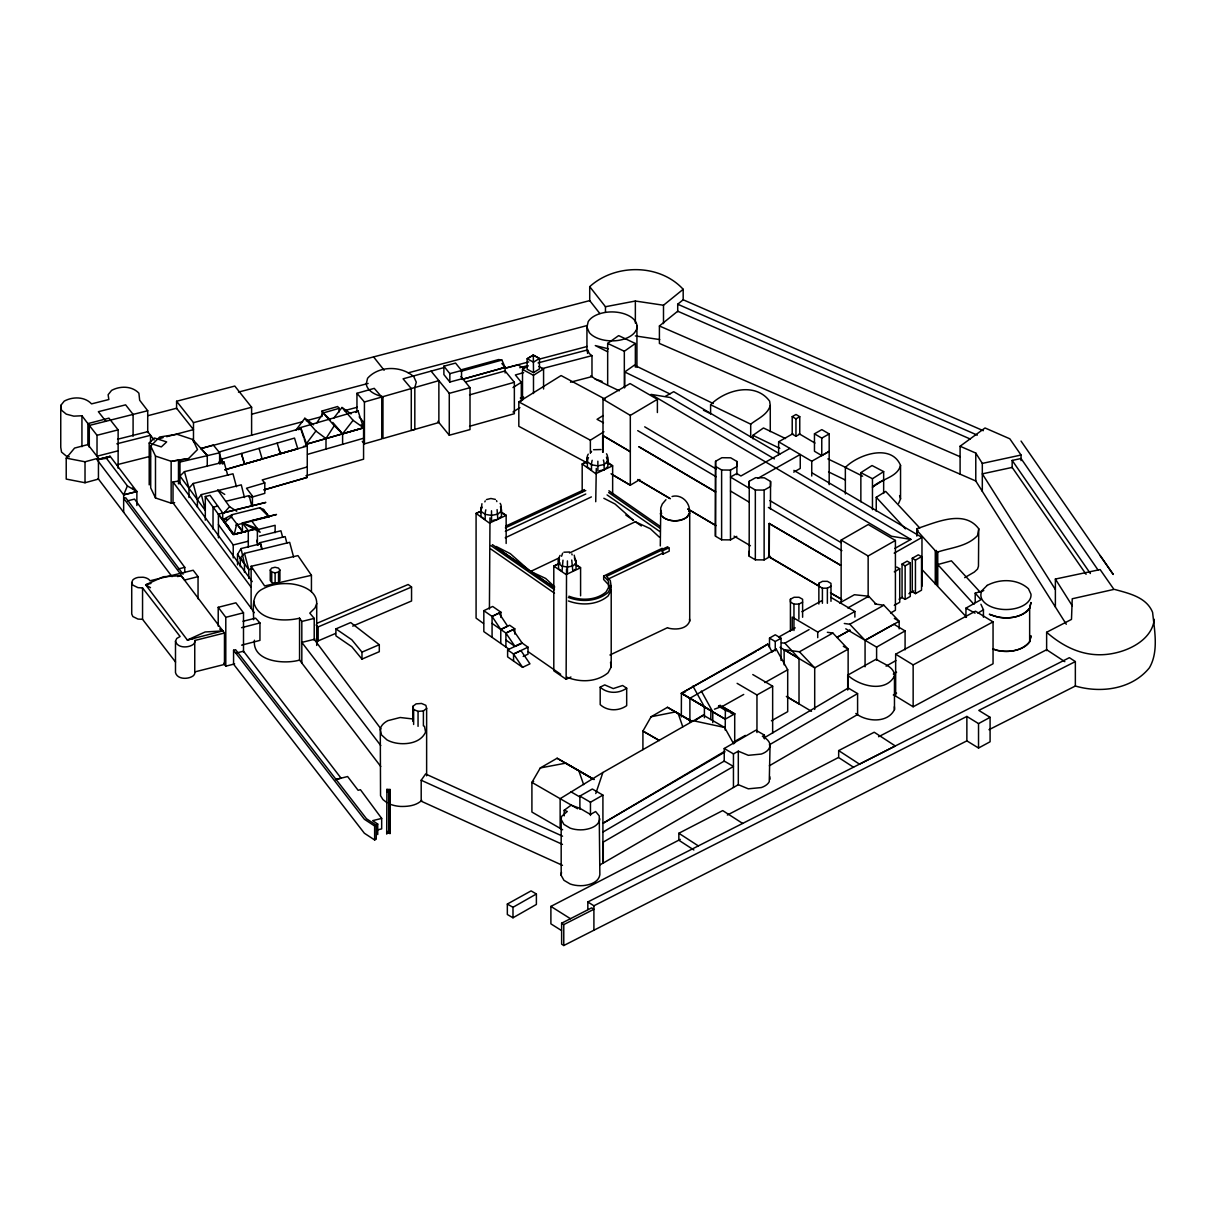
<?xml version="1.0" encoding="UTF-8"?>
<svg xmlns="http://www.w3.org/2000/svg" width="1215" height="1215" viewBox="0 0 1215 1215"><rect width="100%" height="100%" fill="white"/><g stroke="black" fill="none" stroke-linecap="round" stroke-linejoin="round"><path stroke-width="1.5" d="M725.218 730.078L725.37 710.274L720.085 707.115L714.481 709.165M749.26 481.262L749.169 486.38L755.335 490.01L764.129 490.101L770.447 486.562L770.568 481.459L764.372 477.814L755.578 477.723L749.26 481.262L749.169 556.197L755.335 559.826L764.129 559.902L770.447 556.364M749.169 556.197L749.26 551.078M736.776 536.362L730.488 539.885L721.619 539.809L715.453 536.18L715.574 461.275L721.892 457.721L730.701 457.812L736.898 461.457L736.898 474.67M715.453 536.18L715.574 461.275M736.898 461.457L736.776 466.56L730.488 470.083L721.619 469.992L715.453 466.363M389.969 791.664L390.061 789.492L386.917 789.385L386.704 791.876L388.694 790.828L389.969 791.664L389.969 833.551L388.694 832.715L388.694 790.828M389.969 833.551L390.061 789.492M978.743 528.768L977.543 535.542C967.277 546.537 951.284 547.555 937.752 551.99L935.277 550.699L917.143 530.697L918.054 530.454L916.839 528.662C935.018 522.951 964.011 508.842 978.743 528.768L978.47 566.205L977.543 569.06L974.308 572.068L964.695 577.641M566.539 569.091L566.129 679.276L570.944 677.013M660.292 545.945L660.763 507.87L662.297 503.982L665.942 499.714M574.209 555.179L576.047 563.259L572.812 565.962L567.466 567.056L561.998 566.144L558.551 563.517L559.492 559.371M720.085 707.115L720.222 705.308L718.384 706.264L720.222 705.49M562.985 560.176L561.998 571.369L558.551 568.757L558.475 558.885L560.054 555.392M388.694 832.715L386.704 833.763L386.917 831.273M480.806 512.73L481.93 503.724M564.2 810.268L571.126 805.165L579.889 808.309L590.46 814.445L595.639 811.529L599.238 815.873L599.861 874.709C598.706 882.303 589.837 884.93 583.246 885.598A19.698 11.375 0 0 1 570.184 883.988L563.927 880.283L561.178 875.377L561.178 819.518L561.482 816.526L567.284 811.468L564.2 810.268L564.2 815.857M561.178 875.377L561.482 872.37M596.292 468.428L595.73 501.719M489.994 517.863L489.417 609.095M561.603 556.227L562.621 553.205M1154.25 619.316C1152.428 637.526 1133.413 648.506 1117.193 652.516C1090.554 659.274 1067.21 650.253 1046.631 632.271L1071.493 619.392L1072.237 598.767L1114.261 589.321C1128.553 593.33 1146.383 596.93 1152.595 612.345C1154.447 630.129 1158.897 651.453 1149.42 667.764C1131.924 689.406 1100.79 693.446 1075.351 686.019L988.964 729.714M845.351 493.989L845.351 467.471C857.866 454.562 891.202 443.156 900.543 465.375C897.475 477.617 880.419 479.12 872.461 487.094L883.654 479.971M900.543 465.375L900.543 498.879L898.644 503.359M586.936 350.907L586.936 327.245L588.197 321.656A25.059 14.474 0 0 1 610.355 311.936A25.242 14.565 0 0 1 635.627 331.239M234.252 534.479L236.728 523.862L231.306 516.755L224.881 522.298L234.252 534.479L257.383 528.571L257.383 544.958M599.861 818.864C598.706 826.458 589.837 829.07 583.246 829.754A19.698 11.375 0 0 1 570.184 828.144L563.927 824.423L561.178 819.518M1029.652 608.183A24.999 14.428 0 0 1 997.758 617.099L989.329 614.258C1002.238 619.741 1020.068 619.771 1029.652 608.183L1030.973 602.564L1029.652 608.183L1029.652 641.687C1020.995 652.258 1004.835 653.336 992.701 648.916L997.758 650.602A24.999 14.428 0 0 0 1029.652 641.687L1031.003 636.083M1029.652 641.687L1030.973 636.068M253.631 619.696C253.571 609.019 250.761 594.575 262.698 588.941C271.355 584.233 281.455 582.987 291.175 583.853C301.958 585.129 316.948 590.505 316.72 603.551L316.72 645.438M254.406 640.244C252.204 661.719 284.295 664.559 299.558 660.064L380.766 766.513M194.749 671.91L224.471 664.423L224.471 633.015L194.749 640.502L194.749 671.91A9.887 5.71 0 0 1 193.064 675.965C187.976 679.489 177.329 679.58 175.492 672.594L175.492 641.186L176.737 638.482L180.093 636.508L142.55 587.923L137.978 587.65L132.845 585.144L131.721 582.577L132.784 580.011A9.75 5.635 0 0 1 138.252 577.383L143.036 577.231A9.325 5.376 0 0 1 150.007 580.785L193.185 570.245L198.045 576.639L198.045 598.813M689.269 511.454L688.373 508.705L689.71 512.821L689.71 621.032C686.84 629.324 675.646 629.978 668.341 628.125M231.26 517.62L232.126 514.674L259.782 507.718L263.366 509.389L268.955 516.785L265.28 517.013M764.432 735.121L762.367 736.32C766.635 738.431 772.026 742.912 769.262 748.182A17.663 10.191 0 0 1 761.319 754.059L748.319 755.32L738.31 751.189L733.45 753.892L724.231 748.501L755.867 730.215L764.432 735.121L764.432 738.857M770.052 745.661L769.262 781.685A17.663 10.191 0 0 1 761.319 787.563L748.319 788.824L738.31 784.693L603.278 863.03L603.278 842.086L733.45 766.452L724.231 761.061L602.716 832.199M595.775 793.562L602.883 772.497L703.318 715.164L724.611 727.466L733.693 743.884M316.72 603.551L315.004 607.971L309.795 613.135L314.214 618.405L314.214 640.259M172.029 576.669L123.657 512.305L123.657 494.854L127.393 485.924L106.464 458.328L97.079 459.665M894.468 676.041C885.431 693.309 859.172 685.959 847.706 675.145L876.304 659.153C882.379 663.846 894.696 666.428 894.468 676.041L894.468 709.545C887.816 723.457 866.492 721.923 855.816 713.478M710.593 414.057L710.593 404.747C725.401 389.757 755.32 381.768 769.627 401.163L770.264 405.582C767.47 414.816 757.674 418.689 750.703 424.172L750.703 437.203M610.522 585.569L611.206 590.11L608.123 595.942C597.264 605.116 581.271 605.799 568.377 600.954M611.206 590.11L611.206 666.913L608.123 672.73C596.823 682.268 580.056 682.648 566.843 677.15M691.198 720.935L667.46 707.297L651.103 716.759L642.917 731.081L642.917 749.625M565.522 762.974L594.15 779.544L557.123 758.236L540.311 767.941L531.912 782.384L531.912 812.06L562.636 829.769M237.548 564.869L237.548 554.389L241.01 548.572L260.815 543.697L262.06 549.134M316.568 423.245L323.22 412.948L330.419 419.934M307.577 454.349L326 449.049L326 438.509L334.262 425.736L323.22 412.948M278.539 582.486L278.539 572.022L279.906 570.048L278.478 568.073L275.03 567.268L271.644 568.104L270.262 570.063L270.262 580.542L271.735 582.501L275.122 583.306L278.539 582.486L279.906 580.512L279.906 570.048M562.469 865.338L421.195 801.186L421.195 780.243L425.599 773.985L562.56 836.178M295.777 430.307L304.844 418.264L313.561 424.81M305.907 444.295L315.915 431.006L304.844 418.264M333.624 418.309L341.992 407.481L351.059 413.905M197.407 507.111L197.407 499.669L201.356 494.596L241.284 484.861L244.473 497.558M341.992 407.481L353.079 420.329L342.6 433.816L342.6 444.295L326 449.049M69.285 456.84L66.278 456.035L61.54 452.102L60.75 447.333L60.75 405.445L64.228 401.132C72.687 396.515 84.67 396.455 91.55 403.881L108.849 399.522L108.12 394.738L111.567 390.41C120.027 385.793 131.979 385.793 138.89 393.174L139.679 400.251L147.714 410.731L147.714 432.586M118.128 468.261L118.128 429.867L108.94 418.142L87.89 423.625L87.89 444.569L98.445 458.131L98.445 479.075L85.02 482.735L66.218 479.075L66.218 458.131L74.571 448.077L89.029 444.295M218.958 462.353L221.798 459.133L241.375 453.499L244.564 464.1L241.405 453.514L294.516 438.083L297.766 448.745L224.684 469.825L307.258 445.981L301.016 428.348L218.882 452.056M188.978 497.543L188.978 488.233L193.2 483.479L232.991 473.804L236.454 486.729M223.621 513.368L229.574 506.685L217.607 489.888L224.745 494.429M258.37 544.533L260.071 542.634L285.161 536.59L286.861 543.075M240.281 566.782L240.281 558.065L244.519 553.372L289.671 542.346L293.59 556.956M174.626 502.63L171.148 503.177L155.49 497.968L150.706 487.914L150.706 446.026L159.681 437.005L177.101 434.287L192.76 439.496L207.264 455.473L207.264 466.408M173.016 461.001L188.522 458.587L197.498 449.565L192.76 439.496M227.737 475.278L224.031 462.034L184.467 471.648L179.972 476.022L205.305 510.467L201.356 494.596M149.202 443.004L154.457 438.007L166.668 441.911L161.322 446.923L149.202 443.004L149.202 484.876M222.178 463.796L224.031 462.034M493.123 520.324L497.816 519.352L501.506 516.178L501.233 507.08A10.646 8.171 -32.2 0 0 500.14 503.344M606.498 453.772A10.616 8.141 -32.3 0 1 607.606 457.493L607.849 461.336L604.128 464.525L597.902 465.861L591.492 464.813L587.377 461.776L587.134 457.933A10.616 8.338 26.5 0 1 588.273 454.152M599.466 470.767L604.128 469.765L607.849 466.575L607.849 461.336M574.968 569.395L572.812 571.202L571.733 560.024M677.712 311.739L677.712 304.221L683.179 299.771L983.3 430.702M589.715 286.649L605.465 306.727L635.354 301.031L663.496 305.238L683.179 289.291C659.578 263.609 615.215 263.503 589.715 286.649L589.715 301.335M1066.284 624.252L975.782 480.988L659.411 343.435L659.411 325.984L677.712 311.207L970.36 439.071M412.842 706.386L413.632 709.484L418.051 711.367L423.397 710.942L426.632 708.406L425.842 705.308L421.499 703.455L416.107 703.865L412.842 706.386L412.842 721.361M421.787 800.351C416.137 805.742 407.891 806.639 400.418 806.441A23.055 13.304 0 0 1 390.926 804.512M960.093 474.169L960.093 446.239L985.031 427.969L1009.817 438.797L1021.04 455.033L1021.04 460.622M355.782 412.477L358.015 410.867L363.574 427.786L342.6 433.816L334.262 425.736M298.146 429.229L300.394 427.604L358.015 410.867M624.738 387.676L624.738 371.972L634.351 365.168L713.251 403.532M619.331 390.79L607.667 385.276L607.667 343.405L618.663 335.613L635.354 343.496L635.354 367.173M624.328 387.691L624.328 351.272L635.354 343.496M752.936 438.828L752.936 435.334L763.46 427.969L785.498 438.554M602.883 772.497L560.145 798.68L560.145 828.357M695.648 720.146L703.318 715.164M860.858 501.78L860.858 472.65L872.036 465.527L883.654 471.602L883.654 493.457M872.461 509.677L872.461 478.725L883.654 471.602M771.419 720.799L787.7 711.671L787.7 669.784L776.203 649.099L689.892 698.26L689.892 721.938M772.057 651.696L776.203 649.099M512.988 387.555L521.311 382.33L515.373 374.964L523.619 372.641M512.988 411.991L519.914 407.632M533.522 372.625L539.445 368.935L539.445 358.455L533.324 355.114L527.143 358.759L527.143 369.223L533.522 372.625L533.309 355.129L527.143 358.759L533.522 362.161L539.445 358.455L533.127 355.053M533.491 393.508L533.491 375.298L543.576 368.98L538.913 366.459M681.326 716.926L681.418 693.249L767.759 644.117L772.072 651.893M757.765 650.344L767.759 644.117M522.511 400.373L522.511 369.421L528.312 365.806M587.042 462.839L518.82 426.313L518.82 401.876L561.087 375.557L605.161 399.173M603.096 415.576L597.051 419.327L603.46 422.774M590.369 453.347L590.369 440.194L603.946 431.75M876.243 511.272L876.243 497.315L885.705 491.422L919.785 528.009M977.923 613.15L983.436 609.763L980.915 604.265M612.406 474.731L630.312 485.195L630.312 415.393L657.391 399.325L630.069 383.56L603.005 399.203L603.005 452.269M639.865 479.53L630.312 485.195L611.039 473.774M763.977 737.991L848.252 688.024L857.593 693.598L857.593 714.526L769.338 765.784M724.808 751.219L602.913 823.345L724.808 752.07M769.338 744.841L857.593 693.598M769.232 523.513L840.704 565.309L769.232 523.513L769.232 557.032L819.578 586.481L768.381 556.303M769.232 557.032L769.414 523.422M533.658 781.382L531.912 782.384L577.581 808.734M841.145 602.351L841.145 540.083L868.239 524.516L895.409 540.447L895.409 610.264L890.595 612.998M841.145 540.083L868.148 555.984L895.409 540.447M769.505 647.337L769.505 638.088L775.276 634.792L781.048 638.24L781.048 660.413M902.062 564.049L907.165 561.133L910.278 562.925L910.278 596.428L905.145 599.375L902.062 597.552L902.062 564.049L905.145 565.856L905.145 599.375M905.145 565.856L910.278 562.925M579.889 809.327L579.889 796.083L590.46 802.234L602.913 795.111L602.913 863.166L599.8 864.958M893.314 674.052L896.579 672.199M507.338 904.051L512.988 907.301L536.392 893.982L536.392 904.446L512.988 917.781L507.338 914.515L507.338 904.051L531.092 890.884L536.392 893.982M893.314 694.995L896.579 693.127M792.21 416.639L796.022 414.482L799.759 416.684L799.759 434.135L795.962 436.291L792.21 434.089L792.21 416.639L795.962 418.841L795.962 436.291M795.962 418.841L799.759 416.684M792.863 433.725L778.633 441.789L811.742 461.244L829.177 451.388L821.765 455.564L814.46 451.266L814.46 433.816L821.826 429.624L829.177 433.937L829.177 484.648M579.889 796.083L592.343 789.006L602.913 795.111M844.303 623.477L849.786 624.237L865.065 640.305L876.607 647.109L905.084 630.919L893.921 624.267L865.065 640.305L845.777 628.823M886.084 666.154L895.865 660.596M912.268 558.247L918.327 554.83L921.532 556.683L921.532 590.186L915.442 593.619L912.268 591.766L912.268 558.247L915.442 560.115L915.442 593.619M915.442 560.115L921.532 556.683M769.505 638.088L775.246 641.52L781.048 638.24M789.917 448.411L740.907 475.991L736.776 473.531L730.488 477.07L749.26 488.248M814.46 433.816L821.765 438.114L829.177 433.937M757.735 478.421L800.245 454.486L800.245 468.443L793.714 472.119M894.179 553.129L921.972 537.425L921.972 586.298M894.286 571.84L899.723 568.772L899.723 602.275L894.286 605.359M899.085 599.223L902.35 597.37M908.896 593.679L913.801 590.915M965.955 617.433L965.955 608.123L980.976 599.694L975.205 593.148L983.755 590.581M665.531 396.272L673.718 391.686L779.878 454.015M894.848 548.421L910.916 539.414L793.881 470.387M778.754 637.055L795.202 627.851M839.611 603.005L854.418 594.727L868.74 596.246L876.121 604.204M712.765 722.712L712.765 711.793L681.418 693.249L756.231 651.301M781.427 642.811L784.86 643.175L809.053 629.628M847.781 607.971L868.74 596.246M784.131 664.802L784.131 649.676L799.424 651.787L832.867 633.061L848.131 649.144L848.131 688.844M720.92 707.221L743.717 694.448M764.903 682.572L787.7 669.784M737.125 683.346L756.96 694.965L772.649 686.186L772.649 733.177M685.047 692.186L681.418 693.249L725.218 719.159L734.711 713.858L734.711 742.988M733.951 741.803L745.357 735.409M849.786 624.237L883.882 605.222L899.161 621.29L899.161 628.854M836.922 637.435L850.105 630.084L836.922 637.389M801.915 611.692L821.31 600.939M792.21 630.099L792.21 617.068L817.725 632.073L854.874 611.494L854.874 617.083M1075.351 686.019L1075.351 661.583L1069.367 657.68L587.832 901.97L593.907 905.783L966.867 716.44L978.531 723.593L990.088 717.336L990.088 741.773L978.531 748.03L966.867 740.861L563.775 945.528L561.634 944.146L561.634 923.203L591.644 907.863L593.907 909.276L563.775 924.585L561.634 923.203M818.864 604.037L818.864 583.276L822.464 581.332L827.43 581.332L830.984 583.367L830.984 601.319M818.864 583.276L818.895 586.162L822.403 588.182L827.369 588.182L830.984 586.222M895.652 654.202L975.478 611.175L993.05 621.883L993.05 663.77L913.148 706.781L895.652 696.089L895.652 654.202L913.148 664.894L913.148 706.781M913.148 664.894L993.05 621.883M106.464 458.328L110.17 456.354L136.87 491.543L136.87 505.516M226.628 518.653L222.953 519.58L228.572 526.946L222.953 519.58L232.126 514.674M298.526 429.67L301.016 428.348M790.418 631.284L790.418 599.208L794.078 597.279L799.045 597.279L802.614 599.268L802.614 617.25M790.418 599.208L790.449 602.093L793.957 604.113L798.893 604.098L802.614 602.154M626.682 688.191C618.815 693.795 607.439 693.887 600.195 687.158L604.706 684.895L613.256 688.586L622.627 685.503L626.682 688.191L626.682 705.657C618.815 711.246 607.439 711.337 600.195 704.609L600.195 687.158M561.452 930.493L550.896 923.856L550.896 906.405L680.294 839.398M727.345 815.037L838.259 757.613M878.597 736.73L1046.631 649.721L1064.826 661.674M838.669 750.597L874.223 732.235L895.318 745.98L859.491 764.144L838.669 750.597L838.669 757.568L853.553 767.257M693.856 849.968L678.851 840.233L678.851 833.262L722.712 810.587L742.638 823.421M233.569 650.238L364.363 819.259L374.645 826.003L376.24 825.182L376.24 839.14L374.645 839.96L364.363 833.232L233.569 664.195L233.569 650.238L235.619 649.721L366.474 818.743L376.24 825.182M1075.351 661.583L978.804 710.41L990.088 717.336M375.025 825.395L377.728 824.074L377.728 834.553M500.899 617.433L500.899 612.193L492.683 606.467L483.828 610.674L492.075 616.415L498.94 613.119L507.612 626.181L500.777 629.476L492.075 623.401M508.948 649.144L492.075 637.359L492.075 616.415L500.899 612.193M492.075 616.43L500.777 629.476L505.911 633.061L514.78 628.823L514.78 634.063M505.911 647.033L505.911 633.061L512.988 629.689L522.116 643.008L528.009 647.185L528.009 654.171L523.194 656.449M507.612 649.888L507.612 656.875L522.602 667.339L529.953 663.83L520.946 650.617L513.565 654.034L507.612 649.888L522.116 643.008L514.993 646.38L505.911 640.047M505.227 537.789L591.386 496.92M553.129 587.164L530.651 571.43L559.356 557.807M569.486 552.992L635.354 521.751L650.314 528.738L659.32 537.121M663.01 550.608L669.176 547.676L669.176 551.17L663.01 554.101L662.114 549.97L606.543 576.335L610.294 580.557L611.206 586.632L608.123 592.449C597.264 601.638 581.271 602.306 568.377 597.461M608.244 579.023L662.494 553.281M522.116 643.008L514.993 646.395L505.911 633.061M609.945 655.006L667.582 627.654M560.236 563.031L553.797 566.084L553.797 670.802L566.129 679.276M608.821 588.212L608.305 584.461L603.673 579.525L603.673 576.031L662.16 548.33L663.01 548.937L667.825 546.72M513.565 661.006L513.565 654.034L528.009 647.185M505.668 526.125L584.369 489.584M505.349 527.857L585.767 490.526M505.349 531.35L585.767 494.019M587.255 461.624L582.182 463.978L582.182 492.014M558.809 563.775L553.797 566.084L566.129 574.573L580.588 567.754L580.588 595.806M481.125 511.09L476.083 513.398L476.083 618.116L483.494 623.492M335.917 628.884L350.695 622.551L379.293 644.709L379.293 651.696L361.979 659.107L351.788 646.729L335.917 635.855L335.917 628.884L351.788 639.758L361.979 652.121L361.979 659.107M361.979 652.121L379.293 644.709M316.143 625.026L318.148 626.925L411.551 587.027L411.551 600.985L352.73 626.105M316.143 638.984L318.148 640.882L335.446 633.501M316.872 623.341L408.194 584.491L411.551 587.027M587.255 461.958L582.182 463.978L595.73 473.683L612.649 465.816L612.649 493.867M482.097 507.156A10.601 8.141 -32.2 0 0 481.003 511.363L476.083 513.398L489.417 523.088L506.154 515.403L506.154 543.454M486.456 499.578L490.89 498.499L495.401 499.395M710.927 710.456L710.775 719.614M251.49 497.254L264.794 493.366L264.794 482.887L246.508 488.248L252.401 495.978L252.401 506.458M339.182 408.316L323.615 412.842L322.066 411.004L337.603 406.539L339.182 408.316L339.182 411.961M307.258 466.925L262.197 479.955L264.794 482.887M263.989 489.903L307.258 477.389L307.258 445.981L305.588 444.067M342.6 444.295L363.574 438.25M305.907 475.779L363.574 459.194L363.574 422.061L359.154 416.851M264.171 489.827L307.258 477.389M356.952 411.52L356.952 393.311L374.25 388.36L381.768 397.032L381.768 438.919L364.424 443.87L362.283 441.394M382.953 396.667L382.953 438.554L414.816 429.442L414.816 387.555L416.289 382.193L413.814 376.711C401.39 365.609 378.837 365.472 367.568 378.29L366.231 383.91A25.242 14.58 0 0 0 382.953 396.667L438.873 380.644L438.873 422.531L411.278 430.429L411.278 388.542L403.076 378.822L443.247 367.781M356.952 393.311L364.424 401.983L381.768 397.032M353.079 420.329L363.574 427.786L305.907 444.356L363.574 427.786L361.098 424.916M277.142 443.095L280.422 453.666L297.766 448.745M520.324 398.004L523.619 397.062M460.91 369.907L498.636 359.549L501.917 360.065L505.106 367.37L461.989 379.429L505.106 367.462L501.871 363.498M469.537 394.89L514.355 382.3L514.355 413.707L469.537 426.298M244.564 463.948L262.197 459.012L259.038 448.35M465.588 381.92L505.106 370.955L514.355 382.3M460.637 371.41L501.917 360.065M66.218 458.131L85.02 461.791L98.445 458.131M431.067 371.107L449.277 393.341L470.008 387.691L470.008 429.578L449.277 435.228L437.901 421.332M443.885 366.186L455.564 363.088L461.548 370.514L461.548 378.898L449.839 382.026L443.885 374.569L443.885 366.186L449.839 373.643L449.839 382.026M449.839 373.643L461.548 370.514M505.683 368.145L518.015 364.865L524.045 368.51M251.611 407.253L234.799 386.066L176.585 401.254L193.489 422.638L251.611 407.253L251.611 435.183L200.748 448.639M157.737 439.055L163.099 437.643M166.668 436.686L193.489 429.609L176.585 408.24L148.215 415.606M251.611 414.239L368.145 383.439M408.255 372.823L587.194 325.514M251.611 435.183L302.596 421.696M306.241 420.739L320.806 416.897M344.468 410.64L357.225 407.268M505.03 368.191L528.768 361.918M539.718 359.017L587.194 346.457M519.777 367.705L527.113 365.776M538.093 362.89L587.528 349.92L589.381 353.641L591.978 355.661L591.978 376.604L570.488 382.193M248.878 496.905L252.401 495.978M238.459 392.096L589.715 300.606L599.83 313.516M541.829 368.692L591.978 355.661M241.603 627.684L259.949 622.931L259.949 640.381L241.603 645.15M150.979 583.428L145.663 584.795L187.338 640.032L194.446 638.209M177.603 576.563L181.141 575.652L184.528 580.087L198.045 576.639M150.493 587.68L145.663 584.795L163.402 576.73L181.141 575.652L222.861 630.904L187.338 640.032L205.107 631.982L222.861 630.904L224.471 633.015M87.89 423.625L97.018 435.289L118.128 429.867M118.128 450.811L97.018 456.232L97.018 435.289M97.018 459.71L110.17 456.354L99.645 459.012M60.75 405.445L61.54 410.23L66.278 414.148L73.811 416.153L81.937 415.758L89.287 425.447L147.714 410.731M218.214 626.105L218.214 607.303L235.892 602.822L243.501 612.8L243.501 652.273M218.214 607.303L225.793 617.311L243.501 612.8M235.619 653.214L243.501 651.194L341.05 778.162L335.598 779.544M223.621 663.314L225.793 666.169L234.647 663.922M117.566 439.238L147.714 431.674M116.837 443.809L150.523 435.319L150.523 442.306M116.837 464.753L150.523 456.263M235.923 525.093L267.361 517.18M237.548 533.446L248.285 530.742L248.285 547.13M97.975 460.971L123.657 494.854L136.87 491.543L132.435 488.005M127.529 500.869L134.531 499.107L184.771 567.375L184.771 572.614M335.507 779.559L347.611 776.537L358.136 790.297L360.43 789.704L381.677 818.409L381.677 828.873L378.078 829.769M259.403 536.134L280.908 530.788L282.67 537.288M218.427 524.607L233.234 544.958L248.285 541.222M243.046 621.26L255.575 618.162L259.949 622.931M381.677 818.409L372.671 820.641L377.728 824.074M123.717 494.809L136.87 491.543L127.393 485.924M218.427 537.805L218.427 514.127L265.842 502.418L222.709 512.973L210.073 495.356L205.305 496.51L205.305 520.172M205.305 496.51L233.234 534.479L248.285 530.742L242.423 522.921L276.488 514.492L251.49 520.734L260.162 532.261L242.423 522.921L242.423 532.033M256.957 529.801L275.122 525.305L275.122 532.686M921.972 569.531L966.472 617.053M217.667 506.093L213.035 507.217L213.035 529.072M252.386 568.742L248.771 569.622L240.281 558.065M253.631 601.486C257.413 620.744 284.067 622.034 299.558 618.177L301.821 621.442L314.214 618.405M225.656 501.309L249.166 495.614L251.505 505.106M178.483 483.828L178.483 460.151L179.972 462.049L219.626 452.77L219.626 463.69M178.362 568.924L184.771 567.375M270.262 570.063L271.735 572.037L275.122 572.842L278.539 572.022M254.239 612.709L251.125 608.168L251.125 566.281L297.948 555.62L311.435 575.303L311.435 591.69M311.435 575.303L264.642 585.949L251.125 566.281M593.573 449.717L601 449.55M960.093 446.239L975.782 453.074L982.312 463.401L1021.04 455.033M1012.171 467.942L1012.171 460.424L1021.04 458.526L1098.011 569.972M1055.379 606.984L1055.379 579.054L1100.137 569.577L1113.259 588.424M563.866 552.218L569.546 551.99M651.103 716.759L675.646 711.884M540.311 767.941L565.522 763.187L593.026 778.997M150.706 446.026L155.49 456.081L171.148 461.29L188.522 458.587M251.125 608.168L173.016 502.889L173.016 481.945L178.483 481.094L252.219 581.605M672.062 496.495C680.172 494.095 688.252 500.702 689.361 508.675M303.507 446.361L307.258 445.981M501.431 367.796L505.106 367.462M222.953 519.58L226.628 519.352M175.537 662.023L142.55 619.331L137.978 619.073L132.845 616.552L131.721 613.985L131.721 582.577M608.411 348.827L595.304 345.576L607.667 351.773M874.709 603.961L883.882 605.222M827.369 632.301L832.867 633.061M731.035 713.342L734.711 713.858L721.71 706.188M635.354 335.932L659.745 339.577M910.916 539.414L891.597 536.271L651.027 394.389L670.361 397.533L774.38 458.89M692.672 720.586L724.611 727.466M413.404 719.037L400.175 717.503L387.904 720.647A22.781 13.152 0 0 0 380.28 729.197L380.538 795.688L382.953 799.591L386.947 802.705M590.855 375.708L595.304 379.095L602.078 381.373M242.423 522.921L257.383 528.571L233.234 534.479L218.427 514.127M725.37 710.274L734.711 713.858L721.68 706.325M568.954 596.201C580.876 600.893 595.882 600.529 606.027 592.024L609.08 586.587L608.305 580.967L603.673 576.031M659.411 325.984L960.093 456.719M677.712 304.221L977.285 435.122M421.195 780.243L562.469 844.395M530.651 571.43L545.641 578.431L554.632 586.815M607.667 343.405L624.328 351.272M827.886 458.906L846.536 467.851M752.936 435.334L779.817 448.335M828.554 471.906L845.351 480.031M710.593 404.747L750.703 424.172M624.738 371.972L669.981 393.964M703.5 410.26L710.198 413.51M595.304 379.095L607.667 385.276M845.351 467.471L862.665 476.189M662.646 517.058C670.467 522.526 685.609 522.89 689.71 512.821L686.961 517.241C679.063 522.268 665.486 522.663 660.292 513.672M603.855 498.287L615.003 503.982L633.577 520.445L625.831 515.038M496.176 546.477L510.3 553.676L528.889 570.139M606.574 462.657L612.649 465.816L606.634 461.518M860.858 472.65L872.461 478.725M501.157 512.745L506.154 515.403L501.734 512.183M522.511 369.421L533.491 375.298M518.82 401.876L590.369 440.194M965.955 608.123L975.022 613.15M659.305 740.482L642.917 731.081L659.305 740.512M896.731 567.041L899.723 568.772M667.46 707.297L690.348 720.662M570.837 791.755L580.011 797.04M675.646 712.172L691.608 721.437M830.938 593.133L840.689 598.828M574.649 564.276L580.588 567.754L575.971 564.565M752.784 674.553L772.649 686.186M799.181 433.785L814.961 443.05M812.546 473.182L921.972 537.425M637.723 430.626L716.121 476.72M768.381 507.445L841.889 550.653M715.696 491.862L638.771 446.664L715.468 491.923M637.723 479.5L670.391 498.697M716.121 525.579L687.872 509.024L715.468 525.427M734.088 536.149L750.414 545.748M830.452 592.798L841.889 599.511M644.709 426.83L716.243 469.005M769.9 500.61L841.448 542.816M638.771 480.168L669.769 498.469M830.984 597.416L854.874 611.494M557.123 758.236L565.522 763.187M603.005 399.203L630.312 415.393M603.005 435.517L630.312 451.691L602.655 435.517L602.655 452.269M780.03 647.291L799.014 658.545M786.348 696.408L799.014 703.925L799.014 658.454L784.86 643.175M681.418 693.249L725.218 719.159M894.331 618.42L899.161 621.29L865.065 640.305L865.065 666.777M843.316 646.274L848.131 649.144L814.703 667.855L784.131 649.676M787.35 696.97L811.483 711.307M730.488 491.027L749.26 502.205M219.642 628.975L222.861 630.904M550.896 906.405L570.488 918.737M229.574 506.685L236.712 511.226M678.851 833.262L698.352 845.913M608.912 490.769L660.11 526.308M608.639 492.515L659.927 528.13M607.075 494.93L659.927 531.608M663.01 554.101L662.114 549.97M492.409 544.639L554.526 587.756M490.875 545.565L554.48 589.7M490.875 549.058L554.48 593.178M528.1 651.68L560.677 674.279M492.075 637.359L483.828 631.618L483.828 610.674M635.354 521.751L641.353 525.943M496.176 547.312L524.424 567.025M514.78 628.823L509.632 625.224L500.777 629.476L500.777 643.434M480.806 507.506L481.003 511.348L485.18 514.355L491.559 515.418L497.816 514.112L501.506 510.938A10.601 8.323 26.5 0 0 500.383 506.792M315.915 431.006L326 438.585M259.782 507.718L268.955 516.785L263.366 509.45M799.424 651.787L814.703 667.855L814.703 709.438M876.243 497.315L905.418 528.874M980.141 592.1L951.421 560.844L937.752 564.55L973.959 604.341M207.264 455.473L200.976 448.563L213.278 444.994L219.626 452.77M332.758 422.425L341.369 432.388M460.971 376.544L470.008 387.691M373.582 356.906L384.137 370.241M105.827 421.241L98.354 411.688L125.616 404.853L133.088 414.391L133.088 436.246M218.958 462.444L220.082 463.887M147.471 431.325L154.153 439.997M380.766 745.57L301.821 642.386L314.214 639.348L380.963 728.924M236.728 523.862L243.152 532.276L236.94 524.136M98.126 478.634L123.657 512.305M181.035 574.695L123.657 498.332L125.768 497.816L183.07 574.209M265.842 512.897L268.94 517.028M237.548 554.389L244.473 563.699L244.473 572.417M173.016 481.945L251.125 587.225M1100.137 555.62L1113.259 574.467L1021.04 441.075M1012.171 460.424L1090.371 573.51M1086.073 574.285L1012.171 467.411L982.312 473.865L1055.379 589.518M513.565 654.034L522.602 667.339M1055.379 579.054L1072.237 605.753M574.361 557.837L575.94 561.877L576.047 568.499M692.915 686.065L704.396 706.826L704.396 717.746M701.328 691.062L712.765 711.793M586.936 327.245L589.381 332.697A25.242 14.565 0 0 0 613.469 340.853A24.999 14.443 0 0 0 635.597 331.148M424.46 726.236L425.599 732.113C421.18 741.666 410.002 744.203 400.418 743.61A23.055 13.304 0 0 1 386.947 739.874L381.464 734.862L380.295 729.197M578.856 770.887L583.64 784.632M678.122 713.311L682.769 726.798M300.394 427.604L303.765 437.734M304.297 439.344L305.907 444.128M219.475 453.833L222.36 462.718M571.825 553.888L572.128 554.891M279.101 449.474L280.422 453.727M660.565 510.027L661.613 513.55M899.586 495.568L900.543 498.879M184.467 471.648L188.978 488.233M256.76 540.28L258.066 545.155M221.798 459.133L223.089 463.933M260.071 542.634L261.772 549.104M244.519 553.372L248.771 569.622L248.771 578.355M197.407 499.669L193.2 483.479M497.087 509.617L497.816 519.352M241.01 548.572L244.473 563.699M175.492 641.186C177.329 648.172 187.976 648.081 193.064 644.558A9.887 5.71 0 0 0 194.749 640.502M610.522 662.357L611.206 666.913M769.748 776.658L770.052 779.179M689.528 619.043L689.71 621.032M558.368 560.236L558.551 563.517M894.377 706.735L894.468 709.545M597.856 461.214L597.902 471.101M567.405 560.92L567.466 572.295M491.513 510.786L491.559 520.658M1046.631 632.271L1046.631 650.632M983.436 609.763L983.436 617.22M982.312 463.401L982.312 491.316M978.531 723.593L978.531 748.03M975.782 453.074L975.782 480.988M975.205 593.148L975.205 602.458M966.867 716.44L966.867 740.861M937.752 551.99L937.752 585.493M936.34 550.425L936.34 583.944M935.277 550.699L935.277 584.202M917.143 530.697L917.143 534.418M916.839 528.662L916.839 536.119M905.084 630.919L905.084 649.828M876.607 647.109L876.607 660.353M868.148 555.984L868.148 597.491M847.706 675.145L847.706 690.044M827.369 588.182L827.369 603.278M822.403 588.182L822.403 603.278M821.765 438.114L821.765 455.564M817.725 632.073L817.725 637.662M811.742 461.244L811.742 476.037M798.893 604.098L798.893 619.194M793.957 604.113L793.957 630.524M778.633 441.789L778.633 454.729M775.246 641.52L775.246 650.754M770.568 481.459L770.447 509.191M770.264 405.582L770.264 431.644M764.129 490.101L764.129 559.902M756.96 694.965L756.96 732.554M755.335 490.01L755.335 559.826M738.31 751.189L738.31 784.693M733.45 753.892L733.45 787.396M730.488 470.083L730.488 539.885M724.231 748.501L724.231 761.532M721.619 469.992L721.619 539.809M683.179 289.291L683.179 300.318M663.496 305.238L663.496 323.6M657.391 399.325L657.391 412.538M636.933 325.529L636.933 367.416M635.354 301.031L635.354 323.069M607.606 457.493L607.606 462.733M605.465 306.727L605.465 312.24M604.128 469.765L604.128 464.525A10.646 5.361 65.7 0 0 603.399 460.029M593.907 905.783L593.907 930.219M590.46 802.234L590.46 815.462M587.832 901.97L587.832 909.488M587.528 349.92L587.528 353.413M587.134 457.933L587.134 463.173M575.864 559.978L575.864 565.218M563.775 924.585L563.775 945.528M543.576 368.98L543.576 389.013M521.311 382.33L521.311 401.132M512.988 907.301L512.988 917.781M505.106 367.37L505.106 372.975M501.233 507.08L501.233 512.32M481.003 511.348L481.003 516.588L485.18 519.595L485.18 514.355A10.646 4.83 -68.9 0 1 485.833 509.829M449.277 393.341L449.277 435.228M426.632 708.406L426.632 775.838M423.397 710.942L423.397 725.917M418.051 711.367L418.051 726.357M413.632 709.484L413.632 724.474M386.917 789.385L386.704 833.763M374.645 826.003L374.645 839.96M364.424 401.983L364.424 443.87M322.066 411.004L322.066 416.472M318.148 626.925L318.148 640.882M301.821 621.442L301.821 663.329M299.558 618.177L299.558 660.064M275.122 572.842L275.122 583.306M271.735 572.037L271.735 582.501M233.234 544.958L233.234 557.882M225.793 617.311L225.793 666.169M222.709 512.973L222.709 520.263M193.489 422.638L193.489 441.835M179.972 462.049L179.972 483.904M176.585 401.254L176.585 408.696M171.148 461.29L171.148 503.177M155.49 456.081L155.49 497.968M142.55 587.923L142.55 619.331M89.287 425.447L89.287 447.287M85.02 461.791L85.02 482.735M81.937 415.758L81.937 446.71M606.437 457.205A10.616 8.338 26.5 0 1 607.546 461.351M592.176 460.288A10.616 4.814 -68.9 0 0 591.508 464.798L591.492 470.053L587.377 467.016L587.377 461.776A10.616 8.156 -32.3 0 1 588.485 457.584M591.158 452.299A10.631 5.361 65.5 0 1 591.553 451.327M496.51 500.641A10.631 4.845 -68.7 0 1 496.874 501.598M484.846 501.856A10.601 5.331 65.8 0 1 485.241 500.884M987.157 585.417L982.252 590.308A25.075 14.474 0 0 0 997.758 608.73A25.029 14.443 0 0 0 1030.973 594.181L1028.437 588.743C1017.441 578.644 999.869 578.583 987.157 585.417"/></g></svg>
